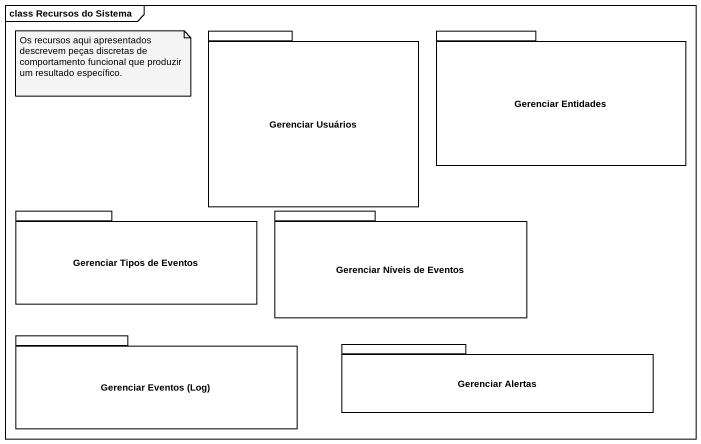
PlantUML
@startuml
mainframe class Recursos do Sistema
package "Gerenciar Usuários" as Gerenciar_Usuários {
}
package "Gerenciar Entidades" as Gerenciar_Entidades {
}
package "Gerenciar Tipos de Eventos" as Gerenciar_Tipos_de_Eventos {
}
package "Gerenciar Níveis de Eventos" as Gerenciar_Níveis_de_Eventos {
}
package "Gerenciar Eventos (Log)" as Gerenciar_Eventos_Log {
}
package "Gerenciar Alertas" as Gerenciar_Alertas {
}
note as N1
  Os recursos aqui apresentados descrevem peças discretas de comportamento funcional que produzir um resultado específico.
end note
@enduml
